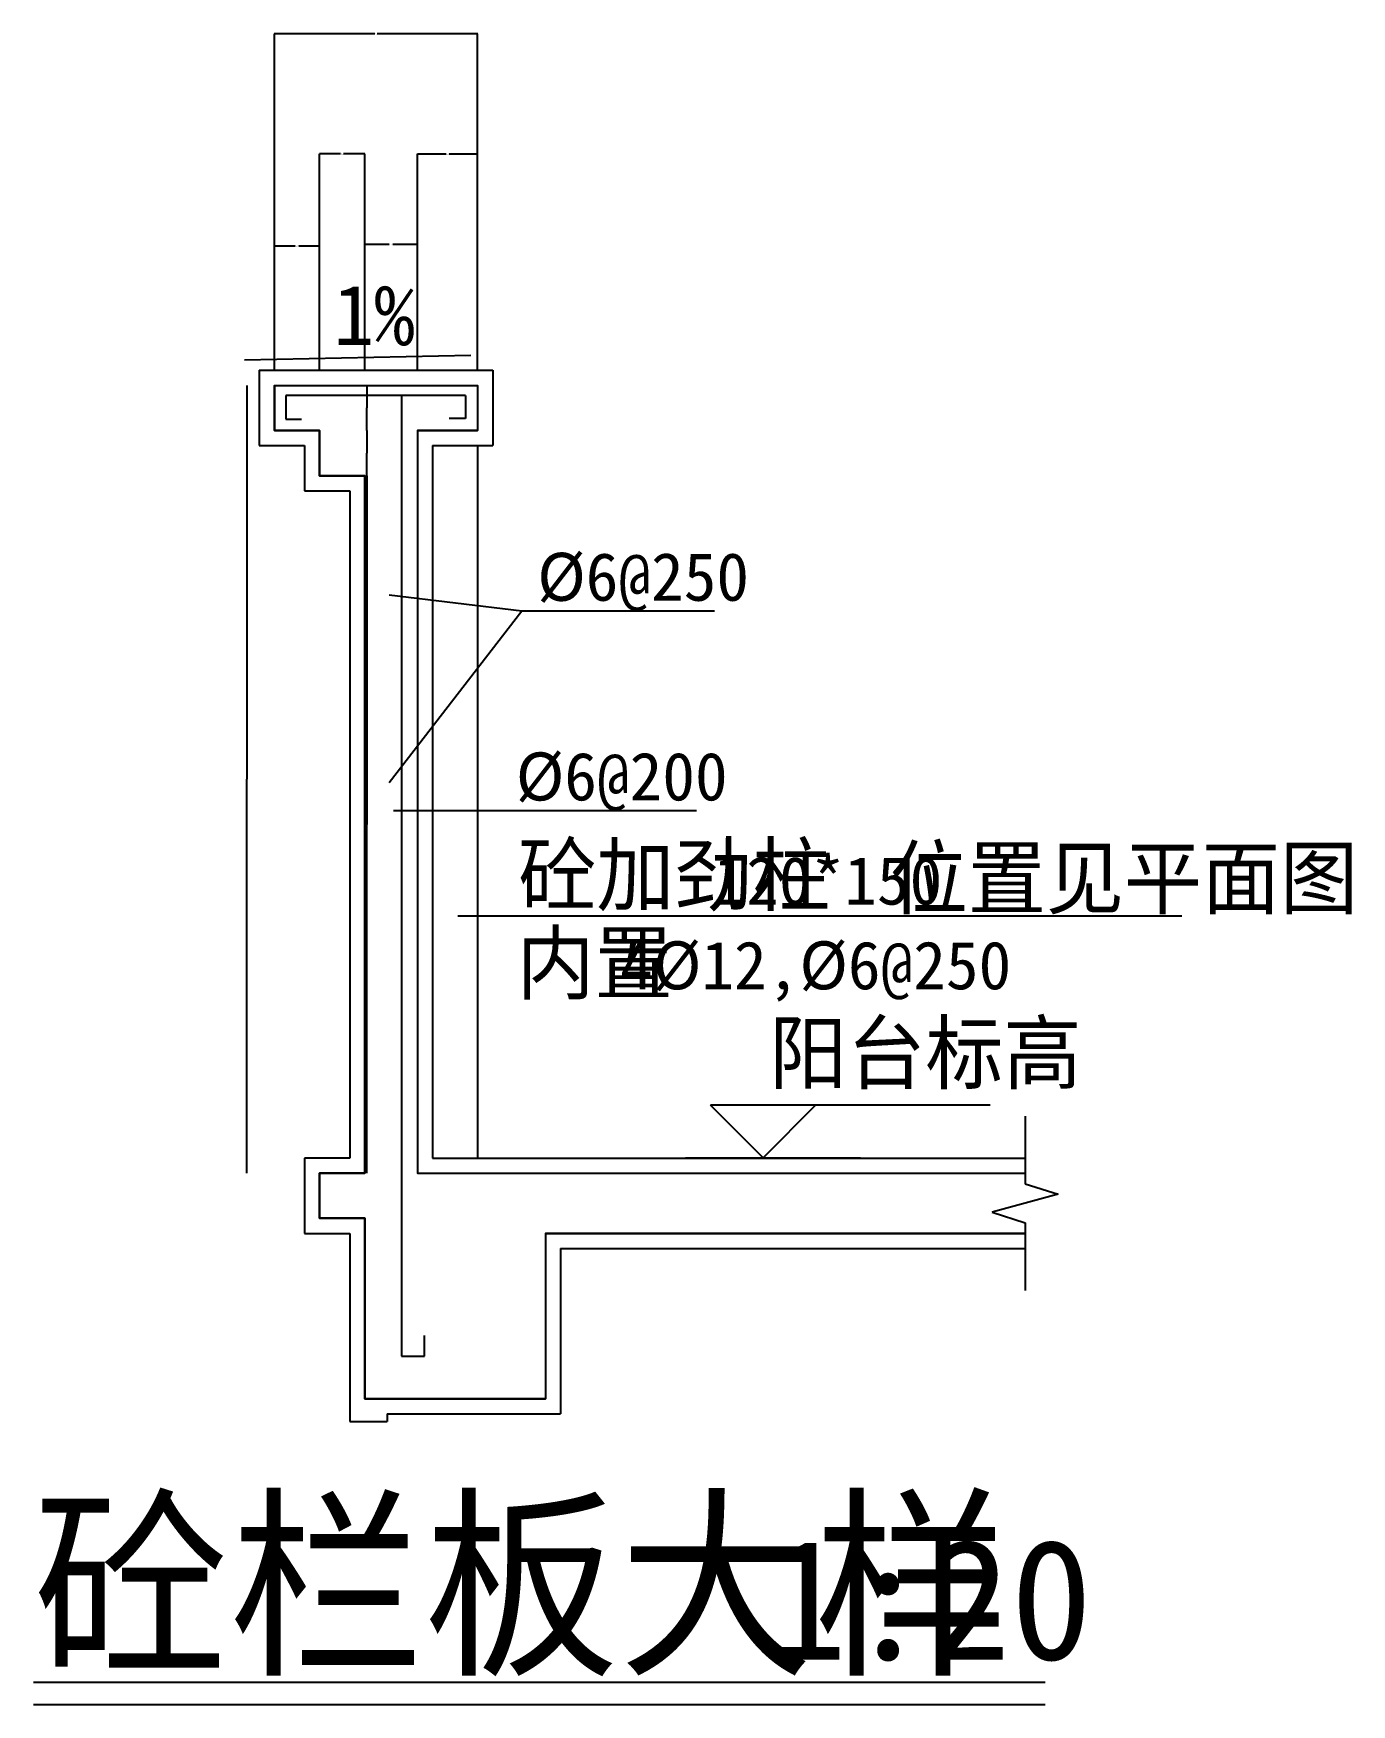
# Model space of a CAD drawing. Header units: metres. Extents: x 13164 to 14920, y 19675 to 21902.
import ezdxf

# ---------------------------------------------------------------- set-up
doc = ezdxf.new("R2010")
doc.units = ezdxf.units.M
for name, color, linetype in [('LINE', 3, 'Continuous'), ('OTHER', 7, 'Continuous'), ('PUB_DIM', 3, 'Continuous'), ('PUB_TEXT', 7, 'Continuous'), ('PUB_WALL', 2, 'Continuous'), ('WALL', 255, 'Continuous'), ('WINDOW', 2, 'Continuous')]:
    doc.layers.add(name, color=color, linetype=linetype)
doc.dimstyles.get("Standard").update_dxf_attribs({"dimtxt": 2.5, "dimasz": 2.5, "dimexe": 1.25, "dimexo": 0.625, "dimtad": 1, "dimcen": 2.5, "dimazin": 3, "dimtfac": 1, "dimtmove": 0, "dimatfit": 3})

# ---------------------------------------------------------------- blocks, each defined once
blk = doc.blocks.new('_CLOSEDFILLED')
at = {"color": 0, "linetype": 'BYBLOCK'}
blk.add_solid([(-1, 0.2), (0, 0), (-1, -0.2)], dxfattribs=at)
blk = doc.blocks.new('*D1')
for p, q in [((13608.02, 21433.15), (13608.02, 21403.05)), ((13607.77, 21403.05), (13607.52, 21403.05)), ((13608.02, 21372.96), (13608.02, 21403.05)), ((13608.02, 21403.05), (13608.02, 21403.05)), ((13608.27, 21403.05), (13608.52, 21403.05))]:
    blk.add_line(p, q)
at = {"layer": 'Defpoints'}
for p in [(13608.02, 21433.15), (13608.02, 21403.05), (13608.02, 21372.96)]:
    blk.add_point(p, dxfattribs=at)
at = {"layer": 'PUB_DIM', "xscale": 0.25, "yscale": 0.25}
blk.add_blockref('_CLOSEDFILLED', (13608.02, 21403.05), dxfattribs=at)
at = {"layer": 'PUB_DIM', "xscale": 0.25, "yscale": 0.25, "rotation": 180}
blk.add_blockref('_CLOSEDFILLED', (13608.02, 21403.05), dxfattribs=at)
at = {"layer": 'PUB_DIM', "insert": (13608.02, 21404.175), "char_height": 1, "attachment_point": 5}
blk.add_mtext('0', dxfattribs=at)
blk = doc.blocks.new('*D2')
for p, q in [((13608.02, 21372.96), (13608.02, 21342.86)), ((13607.77, 21342.86), (13607.52, 21342.86)), ((13608.02, 21312.77), (13608.02, 21342.86)), ((13608.02, 21342.86), (13608.02, 21342.86)), ((13608.27, 21342.86), (13608.52, 21342.86))]:
    blk.add_line(p, q)
at = {"layer": 'Defpoints'}
for p in [(13608.02, 21372.96), (13608.02, 21342.86), (13608.02, 21312.77)]:
    blk.add_point(p, dxfattribs=at)
at = {"layer": 'PUB_DIM', "xscale": 0.25, "yscale": 0.25}
blk.add_blockref('_CLOSEDFILLED', (13608.02, 21342.86), dxfattribs=at)
at = {"layer": 'PUB_DIM', "xscale": 0.25, "yscale": 0.25, "rotation": 180}
blk.add_blockref('_CLOSEDFILLED', (13608.02, 21342.86), dxfattribs=at)
at = {"layer": 'PUB_DIM', "insert": (13608.02, 21343.985), "char_height": 1, "attachment_point": 5}
blk.add_mtext('0', dxfattribs=at)
blk = doc.blocks.new('*D3')
for p, q in [((13608.02, 21312.77), (13608.02, 20847.86)), ((13607.77, 20847.86), (13607.52, 20847.86)), ((13608.02, 20382.95), (13608.02, 20847.86)), ((13608.02, 20847.86), (13608.02, 20847.86)), ((13608.27, 20847.86), (13608.52, 20847.86))]:
    blk.add_line(p, q)
at = {"layer": 'Defpoints'}
for p in [(13608.02, 21312.77), (13608.02, 20847.86), (13608.02, 20382.95)]:
    blk.add_point(p, dxfattribs=at)
at = {"layer": 'PUB_DIM', "xscale": 0.25, "yscale": 0.25}
blk.add_blockref('_CLOSEDFILLED', (13608.02, 20847.86), dxfattribs=at)
at = {"layer": 'PUB_DIM', "xscale": 0.25, "yscale": 0.25, "rotation": 180}
blk.add_blockref('_CLOSEDFILLED', (13608.02, 20847.86), dxfattribs=at)
at = {"layer": 'PUB_DIM', "insert": (13608.02, 20848.985), "char_height": 1, "attachment_point": 5}
blk.add_mtext('0', dxfattribs=at)
blk = doc.blocks.new('*D4')
for p, q in [((13448.02, 21433.15), (13448.02, 20908.05)), ((13447.77, 20908.05), (13447.52, 20908.05)), ((13448.02, 20382.95), (13448.02, 20908.05)), ((13448.02, 20908.05), (13448.02, 20908.05)), ((13448.27, 20908.05), (13448.52, 20908.05))]:
    blk.add_line(p, q)
at = {"layer": 'Defpoints'}
for p in [(13448.02, 21433.15), (13448.02, 20908.05), (13448.02, 20382.95)]:
    blk.add_point(p, dxfattribs=at)
at = {"layer": 'PUB_DIM', "xscale": 0.25, "yscale": 0.25}
blk.add_blockref('_CLOSEDFILLED', (13448.02, 20908.05), dxfattribs=at)
at = {"layer": 'PUB_DIM', "xscale": 0.25, "yscale": 0.25, "rotation": 180}
blk.add_blockref('_CLOSEDFILLED', (13448.02, 20908.05), dxfattribs=at)
at = {"layer": 'PUB_DIM', "insert": (13448.02, 20909.175), "char_height": 1, "attachment_point": 5}
blk.add_mtext('0', dxfattribs=at)
blk = doc.blocks.new('*D5')
for p, q in [((13675.29, 21454.79), (13675.29, 21741.66)), ((13675.54, 21741.66), (13713.39, 21741.66)), ((13717.39, 21741.66), (13755.24, 21741.66)), ((13755.49, 21454.79), (13755.49, 21741.66))]:
    blk.add_line(p, q)
at = {"layer": 'Defpoints'}
for p in [(13675.29, 21741.66), (13675.29, 21454.79), (13755.49, 21454.79)]:
    blk.add_point(p, dxfattribs=at)
at = {"layer": 'PUB_DIM', "xscale": 0.25, "yscale": 0.25, "rotation": 180}
blk.add_blockref('_CLOSEDFILLED', (13675.29, 21741.66), dxfattribs=at)
at = {"layer": 'PUB_DIM', "xscale": 0.25, "yscale": 0.25}
blk.add_blockref('_CLOSEDFILLED', (13755.49, 21741.66), dxfattribs=at)
at = {"layer": 'PUB_DIM', "insert": (13715.39, 21741.66), "char_height": 1, "attachment_point": 5}
blk.add_mtext('80,2', dxfattribs=at)
blk = doc.blocks.new('*D6')
for p, q in [((13512.275, 21618.63), (13484.43, 21618.63)), ((13484.68, 21454.79), (13484.68, 21618.63)), ((13545.12, 21618.63), (13517.275, 21618.63)), ((13544.87, 21454.79), (13544.87, 21618.63))]:
    blk.add_line(p, q)
at = {"layer": 'Defpoints'}
for p in [(13544.87, 21618.63), (13484.68, 21454.79), (13544.87, 21454.79)]:
    blk.add_point(p, dxfattribs=at)
at = {"layer": 'PUB_DIM', "xscale": 0.25, "yscale": 0.25}
blk.add_blockref('_CLOSEDFILLED', (13484.68, 21618.63), dxfattribs=at)
at = {"layer": 'PUB_DIM', "xscale": 0.25, "yscale": 0.25, "rotation": 180}
blk.add_blockref('_CLOSEDFILLED', (13544.87, 21618.63), dxfattribs=at)
at = {"layer": 'PUB_DIM', "insert": (13514.775, 21618.63), "char_height": 1, "attachment_point": 5}
blk.add_mtext('60,19', dxfattribs=at)
blk = doc.blocks.new('*D7')
for p, q in [((13572.97, 21741.66), (13544.62, 21741.66)), ((13544.87, 21454.79), (13544.87, 21741.66)), ((13605.32, 21741.66), (13576.97, 21741.66)), ((13605.07, 21454.79), (13605.07, 21741.66))]:
    blk.add_line(p, q)
at = {"layer": 'Defpoints'}
for p in [(13605.07, 21741.66), (13544.87, 21454.79), (13605.07, 21454.79)]:
    blk.add_point(p, dxfattribs=at)
at = {"layer": 'PUB_DIM', "xscale": 0.25, "yscale": 0.25}
blk.add_blockref('_CLOSEDFILLED', (13544.87, 21741.66), dxfattribs=at)
at = {"layer": 'PUB_DIM', "xscale": 0.25, "yscale": 0.25, "rotation": 180}
blk.add_blockref('_CLOSEDFILLED', (13605.07, 21741.66), dxfattribs=at)
at = {"layer": 'PUB_DIM', "insert": (13574.97, 21741.66), "char_height": 1, "attachment_point": 5}
blk.add_mtext('60,2', dxfattribs=at)
blk = doc.blocks.new('*D8')
for p, q in [((13637.68, 21620.74), (13604.82, 21620.74)), ((13605.07, 21454.79), (13605.07, 21620.74)), ((13675.54, 21620.74), (13642.68, 21620.74)), ((13675.29, 21454.79), (13675.29, 21620.74))]:
    blk.add_line(p, q)
at = {"layer": 'Defpoints'}
for p in [(13675.29, 21620.74), (13605.07, 21454.79), (13675.29, 21454.79)]:
    blk.add_point(p, dxfattribs=at)
at = {"layer": 'PUB_DIM', "xscale": 0.25, "yscale": 0.25}
blk.add_blockref('_CLOSEDFILLED', (13605.07, 21620.74), dxfattribs=at)
at = {"layer": 'PUB_DIM', "xscale": 0.25, "yscale": 0.25, "rotation": 180}
blk.add_blockref('_CLOSEDFILLED', (13675.29, 21620.74), dxfattribs=at)
at = {"layer": 'PUB_DIM', "insert": (13640.18, 21620.74), "char_height": 1, "attachment_point": 5}
blk.add_mtext('70,22', dxfattribs=at)
blk = doc.blocks.new('*D9')
for p, q in [((13618.585, 21901.66), (13484.43, 21901.66)), ((13484.68, 21614.79), (13484.68, 21901.66)), ((13755.74, 21901.66), (13621.585, 21901.66)), ((13755.49, 21614.79), (13755.49, 21901.66))]:
    blk.add_line(p, q)
at = {"layer": 'Defpoints'}
for p in [(13755.49, 21901.66), (13484.68, 21614.79), (13755.49, 21614.79)]:
    blk.add_point(p, dxfattribs=at)
at = {"layer": 'PUB_DIM', "xscale": 0.25, "yscale": 0.25}
blk.add_blockref('_CLOSEDFILLED', (13484.68, 21901.66), dxfattribs=at)
at = {"layer": 'PUB_DIM', "xscale": 0.25, "yscale": 0.25, "rotation": 180}
blk.add_blockref('_CLOSEDFILLED', (13755.49, 21901.66), dxfattribs=at)
at = {"layer": 'PUB_DIM', "insert": (13620.085, 21901.66), "char_height": 1, "attachment_point": 5}
blk.add_mtext('270', dxfattribs=at)

msp = doc.modelspace()

# ---------------------------------------------------------------- linework, layer by layer
at = {"layer": 'LINE'}
for p, q in [((13739.48, 21419.84), (13500, 21419.84)), ((13500, 21419.84), (13500, 21388.2)), ((13653.88, 21419.84), (13653.88, 20139.18)), ((13739.48, 21419.84), (13739.48, 21388.91)), ((13500, 21388.2), (13520.89, 21388.2)), ((13739.48, 21388.91), (13717.6, 21388.91)), ((13755.55, 21352.89), (13755.55, 20403.01)), ((13637.64, 21153.84), (13814.25, 21132.69)), ((13637.64, 20903.84), (13814.25, 21132.69)), ((13814.25, 21132.69), (14071.27, 21132.69)), ((14032.68, 20403.51), (14265.79, 20403.51)), ((13684.88, 20139.18), (13684.88, 20166.47)), ((13653.88, 20139.18), (13684.88, 20139.18))]:
    msp.add_line(p, q, dxfattribs=at)
at = {"layer": 'OTHER'}
for p, q in [((14485.15, 20459.01), (14485.15, 20368.82)), ((14485.15, 20368.82), (14529.15, 20354.82)), ((14529.15, 20354.82), (14441.15, 20330.82)), ((14441.15, 20330.82), (14485.15, 20316.82)), ((14485.15, 20316.82), (14485.15, 20226.63))]:
    msp.add_line(p, q, dxfattribs=at)
at = {"layer": 'PUB_DIM'}
for p, q in [((13643.27, 20866.32), (14047.08, 20866.32)), ((14693.64, 20725.53), (13729.21, 20725.53)), ((14438.52, 20473.51), (14065.86, 20473.51)), ((14135.86, 20403.51), (14065.86, 20473.51)), ((14205.86, 20473.51), (14135.86, 20403.51))]:
    msp.add_line(p, q, dxfattribs=at)
msp.add_lwpolyline([(13444.88, 21467.16), (13746.65, 21473.58)], dxfattribs=at)
at = {"layer": 'PUB_TEXT'}
for points in [[(13163.64, 19704.54), (14511.81, 19704.54)], [(13163.64, 19674.54), (14511.81, 19674.54)]]:
    msp.add_lwpolyline(points, dxfattribs=at)
at = {"layer": 'PUB_WALL'}
msp.add_lwpolyline([(14485.15, 20302.69), (13845.84, 20302.69), (13845.84, 20081.99), (13605.07, 20081.99), (13605.07, 20322.75), (13544.88, 20322.75), (13544.88, 20382.95), (13605.07, 20382.95), (13605.07, 21312.76), (13544.88, 21312.76), (13544.88, 21372.95), (13484.69, 21372.95), (13484.69, 21433.15), (13755.49, 21433.15), (13755.49, 21372.95), (13675.29, 21372.95), (13675.29, 20382.95), (14485.15, 20382.95)], dxfattribs=at)
at = {"layer": 'WALL'}
for p, q in [((13484.69, 21433.15), (13755.49, 21433.15)), ((13484.69, 21433.15), (13484.69, 21372.95)), ((13755.49, 21433.15), (13755.49, 21372.95)), ((13484.69, 21372.95), (13544.88, 21372.95)), ((13544.88, 21372.95), (13544.88, 21312.76)), ((13675.29, 21372.95), (13675.29, 20382.95)), ((13675.29, 21372.95), (13755.49, 21372.95)), ((13544.88, 21312.76), (13605.07, 21312.76)), ((13605.07, 21312.76), (13605.07, 20382.95)), ((13544.88, 20382.95), (13544.88, 20322.75)), ((13605.07, 20382.95), (13544.88, 20382.95)), ((13675.29, 20382.95), (14485.15, 20382.95)), ((13544.88, 20322.75), (13605.07, 20322.75)), ((13605.07, 20322.75), (13605.07, 20081.99)), ((13845.84, 20302.69), (14485.15, 20302.69)), ((13845.84, 20302.69), (13845.84, 20081.99)), ((13605.07, 20081.99), (13845.84, 20081.99))]:
    msp.add_line(p, q, dxfattribs=at)
at = {"layer": 'WINDOW'}
for p, q in [((13464.62, 21453.21), (13464.62, 21352.89)), ((13464.62, 21453.21), (13775.55, 21453.21)), ((13775.55, 21453.21), (13775.55, 21352.89)), ((13464.62, 21352.89), (13524.81, 21352.89)), ((13524.81, 21352.89), (13524.81, 21292.7)), ((13695.36, 21352.89), (13695.36, 20403.01)), ((13695.36, 21352.89), (13775.55, 21352.89)), ((13524.81, 21292.7), (13585.01, 21292.7)), ((13585.01, 21292.7), (13585.01, 20403.01)), ((13585.01, 20403.01), (13524.81, 20403.01)), ((13524.81, 20403.01), (13524.81, 20302.69)), ((13695.36, 20403.01), (14485.15, 20403.01)), ((13524.81, 20302.69), (13585.01, 20302.69)), ((13585.01, 20302.69), (13585.01, 20051.89)), ((13865.9, 20282.63), (13865.9, 20061.92)), ((13865.9, 20282.63), (14485.15, 20282.63)), ((13585.01, 20051.89), (13635.17, 20051.89)), ((13635.17, 20061.92), (13635.17, 20051.89)), ((13635.17, 20061.92), (13865.9, 20061.92))]:
    msp.add_line(p, q, dxfattribs=at)

# ---------------------------------------------------------------- texts
at = {"layer": 'PUB_DIM'}
msp.add_text('阳台标高', height=80, dxfattribs=at).set_placement((14144.12, 20503.51))
at = {"layer": 'PUB_TEXT'}
for s, height, p in [('1%', 80, (13563.13, 21486.99)), ('%%c6@250', 64, (13834.87, 21145.99)), ('%%c6@200', 64, (13806.36, 20879.85)), ('砼加劲柱', 80, (13809.71, 20740.94)), ('120*150', 64, (14069.89, 20740.94)), ('位置见平面图', 80, (14304.63, 20736.59)), ('内置', 80, (13807.39, 20623.1)), ('4%%c12,%%c6@250', 64, (13945.48, 20628.09)), ('砼栏板大样', 200, (13163.64, 19734.54)), ('1:20', 160, (14139.2, 19734.54))]:
    msp.add_text(s, height=height, dxfattribs=at).set_placement(p)

# ---------------------------------------------------------------- dimensions: what is measured, and where the dimension line sits
at = {"layer": 'PUB_DIM'}
dim = msp.add_linear_dim(base=(13755.49, 21901.66), p1=(13755.49, 21614.79), p2=(13484.68, 21614.79), text='270', dimstyle='Standard', dxfattribs=at)
dim.commit()
dim.dimension.update_dxf_attribs({"geometry": '*D9', "text_midpoint": (13620.085, 21901.66)})
for base, p1, p2, picture, middle in [((13605.07, 21741.66), (13605.07, 21454.79), (13544.87, 21454.79), '*D7', (13574.97, 21741.66)), ((13675.29, 21741.66), (13675.29, 21454.79), (13755.49, 21454.79), '*D5', (13715.39, 21741.66)), ((13544.87, 21618.63), (13544.87, 21454.79), (13484.68, 21454.79), '*D6', (13514.775, 21618.63)), ((13675.29, 21620.74), (13675.29, 21454.79), (13605.07, 21454.79), '*D8', (13640.18, 21620.74)), ((13448.02, 20908.05), (13448.02, 21433.15), (13448.02, 20382.95), '*D4', (13448.02, 20909.175)), ((13608.02, 21403.05), (13608.02, 21433.15), (13608.02, 21372.96), '*D1', (13608.02, 21404.175)), ((13608.02, 21342.86), (13608.02, 21372.96), (13608.02, 21312.77), '*D2', (13608.02, 21343.985)), ((13608.02, 20847.86), (13608.02, 21312.77), (13608.02, 20382.95), '*D3', (13608.02, 20848.985))]:
    dim = msp.add_linear_dim(base=base, p1=p1, p2=p2, dimstyle='Standard', dxfattribs=at)
    dim.commit()
    dim.dimension.update_dxf_attribs({"geometry": picture, "text_midpoint": middle})

doc.saveas('drawing.dxf')
